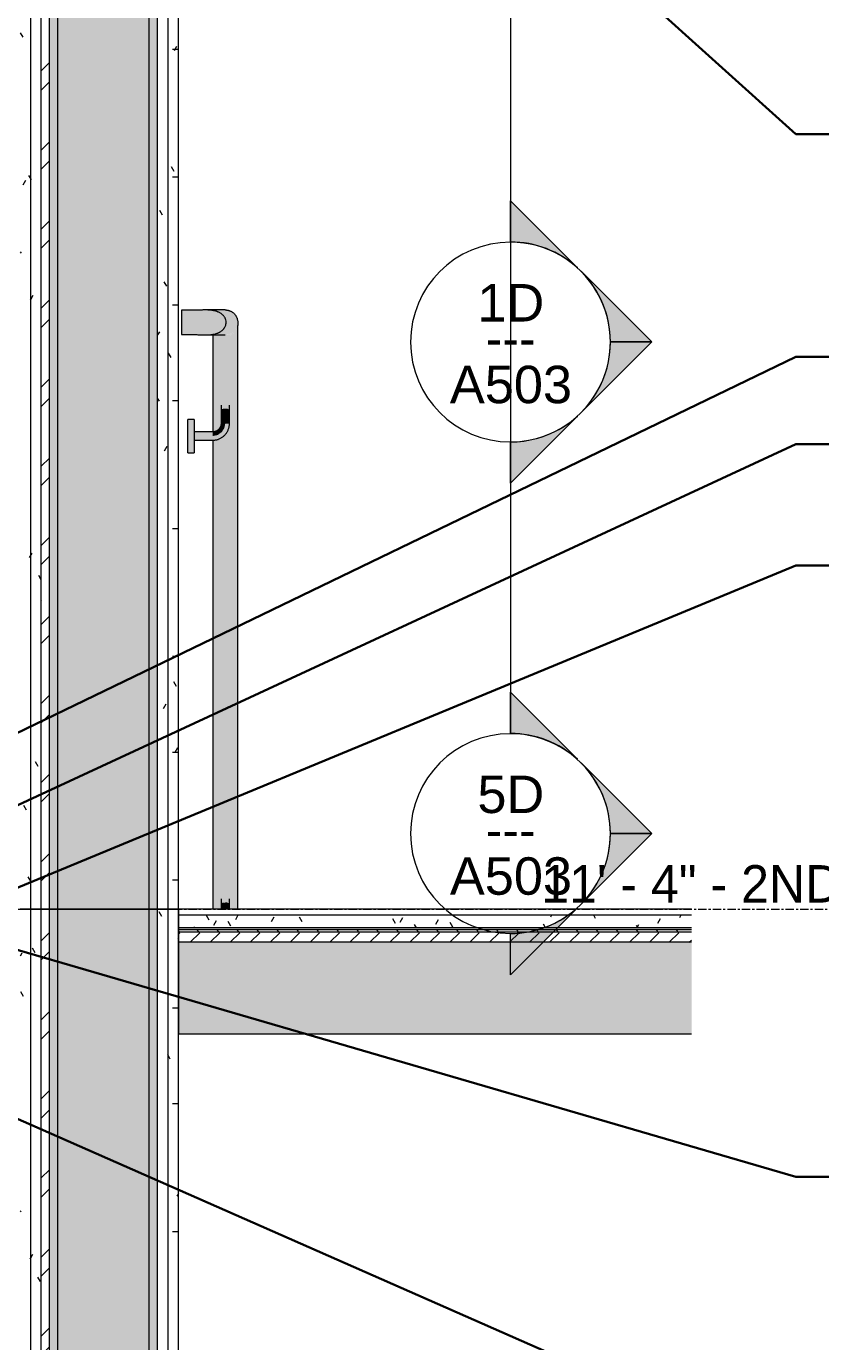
# Model space of a CAD drawing. Header units: inches. Extents: x 2469 to 3241, y -184 to 455.
# Drawn here: x 2518.7 to 2566.5, y 110 to 189 of the extents above; entities that cross this region are included whole.
import ezdxf

# ---------------------------------------------------------------- set-up
doc = ezdxf.new("R2010")
doc.units = ezdxf.units.IN
doc.header["$MEASUREMENT"] = 0
doc.linetypes.add('Grid Line 1_2_', pattern=[0.8749999999999999, 0.4999999999999999, -0.125, 0.125, -0.125])
for name, color, linetype, lineweight in [('0-1', 7, 'Continuous', 5), ('0-3', 55, 'Continuous', 9), ('A-FLOR-1', 31, 'Continuous', 18), ('A-FLOR-2', 8, 'Continuous', 5), ('A-FLOR-3', 7, 'Continuous', 9), ('A-FLOR-HRAL-1', 254, 'Continuous', 9), ('A-FLOR-HRAL-2', 55, 'Continuous', 9), ('A-FLOR-HRAL-3', 41, 'Continuous', 9), ('A-FLOR-HRAL-4', 7, 'Continuous', 9), ('A-FLOR-LEVL', 51, 'Continuous', 9), ('A-FLOR-LEVL-1', 51, 'Grid Line 1_2_', 9), ('A-FLOR-MCUT-1', 7, 'Continuous', 9), ('A-FLOR-PATT-1', 45, 'Continuous', 9), ('A-WALL-1', 7, 'Continuous', 9), ('A-WALL-PATT-2', 45, 'Continuous', 9), ('G-ANNO-SYMB', 111, 'Continuous', 9), ('G-ANNO-TEXT', 231, 'Continuous', 30), ('I-WALL-1', 8, 'Continuous', 5), ('I-WALL-2', 7, 'Continuous', 9)]:
    doc.layers.add(name, color=color, linetype=linetype, lineweight=lineweight)
doc.styles.add('Arial_1', font='arial.ttf', dxfattribs={"height": 2.249999999999999})
doc.styles.add('Century Gothic', font='ufonts.com_century-gothic.ttf', dxfattribs={"height": 2.249999999999999})
pattern_1 = [(0, (3257.106, 59.02399999999999), (7.68, 1.92), [0.317, -5.443, 0.317, -5.443, -30.72]), (0, (3257.106, 59.02399999999999), (7.68, 1.92), [-11.52, 0.317, -11.203, 0.317, -5.443, -13.44]), (0, (3257.106, 59.02399999999999), (7.68, 1.92), [-28.8, 0.317, -3.523, 0.317, -9.283]), (120, (3259.986, 59.98399999999999), (-5.50276877526612, 5.69107510106449), [0.3169999999999999, -5.442999999999999, 0.3169999999999999, -5.442999999999999, -30.72]), (120, (3259.986, 59.98399999999999), (-5.50276877526612, 5.69107510106449), [-11.52, 0.3169999999999999, -11.203, 0.3169999999999999, -5.442999999999999, -13.44]), (120, (3259.986, 59.98399999999999), (-5.50276877526612, 5.69107510106449), [-28.8, 0.3169999999999999, -3.523, 0.3169999999999999, -9.282999999999998]), (240, (3260.946, 63.824), (-2.177231224733876, -7.611075101064488), [0.317, -5.443, 0.317, -5.443, -30.72]), (240, (3260.946, 63.824), (-2.177231224733876, -7.611075101064488), [-11.52, 0.317, -11.203, 0.317, -5.443, -13.44]), (240, (3260.946, 63.824), (-2.177231224733876, -7.611075101064488), [-28.8, 0.317, -3.523, 0.317, -9.283])]
pattern_2 = [(161.57, (3257.226, 59.144), (-0.9603836944971216, -0.0003991792322687315), [0, -6.83, 0.758, 0]), (18.43, (3256.986, 59.144), (-0.9603836944971215, 0.0003991792322688426), [0, -6.83, 0.758, 0]), (108.43, (3257.226, 59.144), (0.4795101815599688, -2.400526397642885), [2.275999999999999, -5.311999999999999]), (71.57, (3256.986, 59.144), (0.4795101815599692, 2.400526397642885), [2.276, -5.312])]
pattern_3 = [(45, (3257.106, 59.02399999999999), (-2.3758787847868, 2.3758787847868), []), (45, (3257.106, 62.624), (-2.3758787847868, 2.3758787847868), [])]

# ---------------------------------------------------------------- blocks, each defined once
blk = doc.blocks.new('Railing - Handrail - Bracket-2694451-WALL SECTION - WEST STAIR - SOUTH WALL')
at = {"layer": 'A-FLOR-HRAL-1'}
for points in [[(2530.574635621727, 135.9999999999635), (2530.686236679787, 135.9999999999635), (2530.686236679787, 136.3910731093912), (2530.56123667979, 136.3897150727395), (2530.469730328844, 136.3547490660395), (2530.444755223218, 136.3296377589724), (2530.43623667979, 136.2937867223362), (2530.444755223218, 135.9999999999635), (2530.56123667979, 135.9999999999635)], [(2530.927718136363, 135.9999999999635), (2530.93623667979, 135.9999999999635), (2530.927718136363, 136.329637758973), (2530.880350963613, 136.3618845398203), (2530.842771275043, 136.3796375442597), (2530.782308246938, 136.3926450100097), (2530.72523394635, 136.3939351907507), (2530.686236679787, 136.3910731093913), (2530.686236679787, 135.9999999999635), (2530.908293054208, 135.9999999999635)]]:
    blk.add_hatch(color=256, dxfattribs=at).paths.add_polyline_path(points, flags=0)
at = {"layer": 'A-FLOR-HRAL-2'}
for p, q in [((2530.43623667979, 136.6028776314268), (2530.43623667979, 135.9999999999634)), ((2530.93623667979, 135.9999999999634), (2530.93623667979, 136.6028776314277))]:
    blk.add_line(p, q, dxfattribs=at)
blk = doc.blocks.new('Railing - Handrail - Bracket-2694488-WALL SECTION - WEST STAIR - SOUTH WALL')
at = {"layer": 'A-FLOR-HRAL-1'}
for points in [[(2530.671104753851, 165.1727272727263), (2530.686236679787, 165.1727272727263), (2530.686236679787, 166.0638003821551), (2530.56123667979, 166.0624423455039), (2530.469730328844, 166.0274763388044), (2530.444755223218, 166.0023650317374), (2530.43623667979, 165.9665139951014), (2530.444755223218, 165.1727272727263), (2530.651970425744, 165.1727272727263)], [(2530.93623667979, 165.1727272727263), (2530.927718136362, 166.002365031736), (2530.880350963613, 166.0346118125829), (2530.828928910559, 166.0567884292873), (2530.787329310388, 166.0648637380827), (2530.725233946347, 166.0666624635143), (2530.686236679787, 166.0567884292873), (2530.686236679787, 165.1727272727263), (2530.927718136362, 165.1727272727263)], [(2528.81123667979, 164.4227272727263), (2528.81123667979, 165.4227272727263), (2528.43623667979, 165.4227272727263), (2528.43623667979, 164.4227272727263)], [(2528.81123667979, 163.4227272727263), (2528.81123667979, 164.4227272727263), (2528.43623667979, 164.4227272727263), (2528.43623667979, 163.4227272727263)], [(2529.002278130463, 164.4227272727262), (2529.936236679792, 164.4227272727262), (2529.936236679792, 164.6727272727261), (2528.81123667979, 164.6642087292985), (2528.81123667979, 164.4227272727264)], [(2529.002278130463, 164.1727272727262), (2529.936236679792, 164.181245816154), (2529.936236679792, 164.4227272727262), (2528.81123667979, 164.4227272727264), (2528.81123667979, 164.1727272727262)], [(2529.936236679792, 164.4227272727262), (2530.223249254064, 164.4798176233427), (2530.478750046129, 164.6606307545644), (2530.630348524269, 164.8917585413319), (2530.686236679787, 165.1727272727263), (2530.43623667979, 165.1727272727263), (2530.428119739984, 165.0717598766732), (2530.388365601216, 164.9273020328651), (2530.311236679788, 164.8239287547442), (2530.105390869305, 164.6892403316016), (2529.936236679792, 164.6642087292985), (2529.936236679792, 164.4569935221901)], [(2529.936236679792, 164.1727272727262), (2530.186266305505, 164.2091118662551), (2530.386074394615, 164.2915556429743), (2530.549794310297, 164.4014350548724), (2530.578536557895, 164.4215294878564), (2530.713265525459, 164.5560119068421), (2530.819621872633, 164.7084529054347), (2530.905209816161, 164.9292542757585), (2530.927718136362, 165.1727272727263), (2530.686236679787, 165.1727272727263), (2530.620219554168, 164.8723548355374), (2530.46656676568, 164.6423971868363), (2530.223249254064, 164.4798176233427), (2529.936236679792, 164.4227272727266), (2529.936236679792, 164.181245816154)]]:
    blk.add_hatch(color=256, dxfattribs=at).paths.add_polyline_path(points, flags=0)
at = {"layer": 'A-FLOR-HRAL-2'}
for p, q in [((2530.43623667979, 166.2756049041923), (2530.43623667979, 165.1727272727263)), ((2530.93623667979, 165.1727272727263), (2530.93623667979, 166.2756049041907)), ((2528.81123667979, 165.4227272727263), (2528.43623667979, 165.4227272727263)), ((2528.43623667979, 164.4227272727261), (2528.43623667979, 165.4227272727261)), ((2528.81123667979, 165.4227272727261), (2528.81123667979, 164.4227272727261)), ((2528.43623667979, 163.4227272727261), (2528.43623667979, 164.4227272727261)), ((2529.93623667979, 164.6727272727261), (2528.81123667979, 164.6727272727261)), ((2528.81123667979, 164.4227272727261), (2528.81123667979, 163.4227272727261)), ((2528.81123667979, 164.1727272727262), (2529.93623667979, 164.1727272727262)), ((2528.43623667979, 163.4227272727262), (2528.81123667979, 163.4227272727262))]:
    blk.add_line(p, q, dxfattribs=at)
at = {"layer": 'A-FLOR-HRAL-2', "flags": 128}
for points in [[(2530.43623667979, 165.1727272727263), (2530.435836733121, 165.152732605633), (2530.434637532941, 165.1327699257417), (2530.432640997717, 165.1128711690819), (2530.429850321478, 165.0930681694192), (2530.426269968711, 165.0733926073288), (2530.421905667216, 165.0538759595128), (2530.416764398945, 165.0345494484443), (2530.410854388831, 165.0154439924182), (2530.404185091629, 164.9965901560888), (2530.396767176791, 164.9780181015719), (2530.3886125114, 164.9597575401933), (2530.37973414118, 164.9418376849555), (2530.370146269629, 164.9242872038044), (2530.359864235297, 164.9071341737658), (2530.348904487244, 164.8904060360287), (2530.337284558732, 164.8741295520451), (2530.325023039165, 164.858330760717), (2530.31213954436, 164.8430349367405), (2530.29865468516, 164.828266550171), (2530.284590034463, 164.8140492272765), (2530.26996809271, 164.8004057127408), (2530.254812251889, 164.7873578332768), (2530.239146758111, 164.7749264627081), (2530.222996672826, 164.7631314885757), (2530.206387832724, 164.7519917803223), (2530.189346808406, 164.7415251591046), (2530.171900861877, 164.7317483692837), (2530.154077902928, 164.7226770516379), (2530.135906444493, 164.7143257183403), (2530.117415557028, 164.7067077297426), (2530.098634822009, 164.6998352730015), (2530.079594284606, 164.6937193425816), (2530.060324405616, 164.6883697226671), (2530.040856012735, 164.6837949715086), (2530.02122025124, 164.6800024077319), (2530.001448534159, 164.6769980986304), (2529.981572492022, 164.6747868504574), (2529.961623922257, 164.6733722007384), (2529.941634738319, 164.6727564126112), (2529.93623667979, 164.6727272727261)], [(2529.93623667979, 164.1727272727262), (2529.976226013976, 164.1735271660652), (2530.016151373759, 164.1759255664236), (2530.055948887079, 164.1799186368724), (2530.095554886404, 164.1854999893506), (2530.134906010585, 164.1926606948849), (2530.173939306217, 164.2013892978742), (2530.212592328354, 164.2116718344154), (2530.250803240406, 164.2234918546438), (2530.288510913065, 164.2368304490483), (2530.325655022099, 164.2516662787233), (2530.362176144856, 164.2679756095062), (2530.398015855331, 164.285732349947), (2530.433116817634, 164.3049080930486), (2530.467422877711, 164.3254721617129), (2530.500879153185, 164.3473916578166), (2530.533432121152, 164.370631514842), (2530.565029703808, 164.3951545539753), (2530.595621351761, 164.4209215435853), (2530.625158124901, 164.4478912619853), (2530.653592770689, 164.4760205633791), (2530.680879799761, 164.505264446885), (2530.706975558689, 164.5355761285277), (2530.731838299826, 164.5669071160828), (2530.755428248091, 164.5992072866538), (2530.777707664598, 164.6324249668581), (2530.798640907033, 164.6665070154936), (2530.818194486675, 164.7013989085525), (2530.836337121966, 164.7370448264495), (2530.853039788562, 164.77338774332), (2530.868275765757, 164.8103695182496), (2530.882020679239, 164.8479309882875), (2530.894252540079, 164.8860120630944), (2530.904951779908, 164.924551821074), (2530.914101282225, 164.9634886068349), (2530.921686409778, 165.0027601298261), (2530.927695027981, 165.0423035639881), (2530.932117524328, 165.082055648262), (2530.934946823766, 165.1219527877927), (2530.93617840002, 165.1619311556681), (2530.93623667979, 165.1727272727263)]]:
    blk.add_lwpolyline(points, dxfattribs=at)
blk = doc.blocks.new('Railing - Railing-2663441-WALL SECTION - WEST STAIR - SOUTH WALL')
at = {"layer": 'A-FLOR-HRAL-3'}
for points in [[(2529.491224786722, 170.500019077572), (2529.936436101046, 170.5359858676698), (2530.287105472809, 170.6338593269367), (2530.607899353038, 170.8761334805799), (2530.743388837482, 171.2499999996483), (2530.66435096427, 171.5406626068763), (2530.461474638219, 171.7641872655813), (2530.192561485655, 171.9044337107261), (2529.847740508972, 171.9792976069562), (2529.491224786722, 171.9980146636223), (2528.061236679842, 171.9792976069562), (2528.061236679842, 170.5207023923438), (2529.082945808761, 170.5117754801147)], [(2531.327363932457, 171.2499999996483), (2531.436236679792, 171.2499999996483), (2531.402015726971, 171.465034222739), (2531.327363932457, 171.6359364065965), (2531.189912628212, 171.8007825245836), (2531.038902351926, 171.9087702340085), (2530.842736877403, 171.9789563980374), (2530.614460607372, 171.9984361803696), (2530.219386395996, 171.9982925344391), (2529.593375084905, 171.9990357048736), (2529.961792310076, 171.9599598413407), (2530.192561485655, 171.9044337107261), (2530.461474638219, 171.7641872655813), (2530.66435096427, 171.5406626068763), (2530.743388837482, 171.2499999996483), (2531.25719646496, 171.2499999996483)], [(2530.686236679787, 170.4999999996579), (2530.929862429196, 170.5460639504565), (2531.076440593964, 170.6121473204571), (2531.238599581973, 170.7483836389483), (2531.345336764179, 170.8981306558869), (2531.41164968223, 171.0632432115822), (2531.426976531262, 171.2499999996483), (2530.743388837482, 171.2499999996483), (2530.607899353038, 170.8761334805799), (2530.287105472809, 170.6338593269367), (2529.89341209338, 170.5239776662105), (2529.593375084905, 170.5000844346108), (2530.680426495842, 170.5000753261589)], [(2529.936236679792, 135.9999999999634), (2530.43623667979, 135.9999999999634), (2530.444755223218, 136.3296377589723), (2530.49212239596, 136.361884539816), (2530.509459984494, 136.3731687648754), (2530.588192751708, 136.3924452448223), (2530.621531918514, 136.3958219112283), (2530.863013375087, 136.373168764875), (2530.927718136362, 136.3296377589731), (2530.93623667979, 136.2937867223368), (2530.93623667979, 135.9999999999634), (2531.436236679792, 135.9999999999634), (2531.426976531262, 171.0034142512755), (2531.39941712676, 170.8749999996485), (2531.313563608373, 170.7196699137588), (2531.198692310926, 170.6004809468108), (2531.050340630464, 170.5069268512611), (2530.880350963613, 170.4470347647651), (2530.686236679787, 170.4252972844263), (2530.49212239596, 170.4470347647651), (2530.311212080353, 170.5001074562453), (2529.936236679792, 170.5000190775719), (2529.938653651253, 164.6729215771412), (2530.133697926522, 164.6927258955377), (2530.352269440954, 164.8723548355374), (2530.388365601215, 164.9273020328651), (2530.428119739984, 165.0717598766731), (2530.43623667979, 165.1727272727263), (2530.444755223218, 166.0023650317373), (2530.49212239596, 166.0346118125807), (2530.543544449017, 166.0567884292873), (2530.56123667979, 166.0624423455039), (2530.673674467982, 166.0647223460621), (2530.867671340465, 166.0428643859439), (2530.927718136362, 166.0023650317359), (2530.93623667979, 165.9665139950999), (2530.927718136362, 165.1058808352997), (2530.890675563968, 164.8917585413319), (2530.81768504668, 164.7056768446695), (2530.669201371973, 164.5120283889805), (2530.528582872199, 164.386605601473), (2530.365424315878, 164.2792313740531), (2530.144541057648, 164.197438429408), (2529.936236679792, 164.1727272727261), (2529.936236679792, 136.4459485855373)]]:
    blk.add_hatch(color=256, dxfattribs=at).paths.add_polyline_path(points, flags=0)
h = blk.add_hatch(color=256, dxfattribs=at)
h.paths.add_polyline_path([(2530.686236679787, 170.4252972844263), (2530.880350963613, 170.4470347647651), (2531.099712563104, 170.5358784323525), (2531.238599581973, 170.6365710592094), (2531.34940845536, 170.7723063454893), (2531.415044179364, 170.9263204329871), (2531.436236679792, 171.0632432115821), (2531.426976531262, 171.0951490819562), (2531.413415895544, 171.0632432115821), (2531.391106307839, 171.0086281089349), (2531.327364348148, 170.8640641344411), (2531.192513356342, 170.7012130835984), (2531.050340630464, 170.5959676553913), (2530.880350963561, 170.5255556299326), (2530.621236843138, 170.5008426942703), (2530.35184818438, 170.4964572700817), (2530.49212239596, 170.4470347647651), (2530.588342033524, 170.4362598107559)], flags=0)
h.paths.add_polyline_path([(2531.410681049508, 171.0558857158213), (2531.426976531262, 171.1174242022647), (2531.418782744975, 171.1174242022647), (2531.41164968223, 171.0632432115821)], flags=0)
at = {"layer": 'A-FLOR-HRAL-2'}
for p, q in [((2531.43623667979, 135.9999999999634), (2531.436236679792, 171.0632432115859)), ((2529.936236679792, 170.5003038017485), (2529.936236679792, 164.6727272727261)), ((2529.936236679792, 164.1727272727261), (2529.93623667979, 135.9999999999634))]:
    blk.add_line(p, q, dxfattribs=at)
at = {"layer": 'A-FLOR-HRAL-2', "flags": 128}
for points in [[(2530.68623667982, 171.9999999996499), (2530.684636893143, 171.9999999996499), (2530.679840092427, 171.9999999996499), (2530.67185395153, 171.9999999996499), (2530.660691246574, 171.9999999996499), (2530.646369835506, 171.9999999996499), (2530.628912629529, 171.9999999996499), (2530.608347556446, 171.9999999996499), (2530.58470751599, 171.9999999996499), (2530.558030327182, 171.9999999996499), (2530.528358667832, 171.9999999996499), (2530.495740006267, 171.9999999996499), (2530.460226525387, 171.9999999996499), (2530.421875039183, 171.9999999996499), (2530.380746901856, 171.9999999996499), (2530.336907909649, 171.9999999996499), (2530.290428195598, 171.9999999996499), (2530.241382117332, 171.9999999996499), (2530.189848138113, 171.9999999996499), (2530.135908701313, 171.9999999996499), (2530.079650098526, 171.9999999996499), (2530.021162331515, 171.9999999996499), (2529.96053896823, 171.9999999996499), (2529.89787699312, 171.9999999996499), (2529.833276651978, 171.9999999996499), (2529.76684129157, 171.9999999996499), (2529.6986771943, 171.9999999996499), (2529.628893408182, 171.9999999996499), (2529.557601572389, 171.9999999996499), (2529.504561059573, 171.9999999996499)], [(2530.678139591998, 171.9999562898227), (2530.708136321517, 171.9996802019314), (2530.738098016282, 171.9982047856395), (2530.767976743971, 171.9955324012986), (2530.797724704995, 171.9916673241535), (2530.827294308961, 171.9866157375032), (2530.856638250812, 171.9803857228086), (2530.885709586498, 171.9729872467641), (2530.914461808086, 171.9644321453534), (2530.942848918155, 171.9547341049136), (2530.970825503382, 171.9439086402408), (2530.998346807202, 171.9319730697688), (2531.025368801397, 171.9189464878645), (2531.051848256542, 171.9048497342801), (2531.077742811157, 171.889705360814), (2531.103011039479, 171.8735375952333), (2531.127612517732, 171.856372302514), (2531.151507888801, 171.8382369434625), (2531.174658925187, 171.8191605307849), (2531.197028590172, 171.7991735826718), (2531.218581097063, 171.7783080739768), (2531.239281966447, 171.7565973850624), (2531.259098081349, 171.7340762483997), (2531.277997740213, 171.7107806930032), (2531.295950707616, 171.6867479867919), (2531.312928262639, 171.6620165769692), (2531.328903244817, 171.636626028515), (2531.343850097586, 171.6106169608904), (2531.35774490917, 171.5840309830552), (2531.370565450834, 171.5569106269028), (2531.382291212447, 171.5292992792175), (2531.392903435292, 171.5012411122656), (2531.402385142075, 171.4727810131288), (2531.410721164088, 171.4439645118945), (2531.417898165476, 171.4148377088175), (2531.423904664566, 171.3854472005693), (2531.42873105224, 171.3558400056935), (2531.43236960731, 171.3260634893861), (2531.434814508861, 171.2961652877211), (2531.436061845574, 171.2661932314432), (2531.43623667979, 171.2499999996487)], [(2531.436236679789, 171.2460021325377), (2531.436236679789, 171.2410107944768), (2531.436236679789, 171.234034103879), (2531.436236679788, 171.225083221961), (2531.436236679788, 171.2141724682245), (2531.436236679788, 171.2013192975479), (2531.436236679788, 171.1865442722624), (2531.436236679788, 171.1698710292568), (2531.436236679787, 171.151326242163), (2531.436236679787, 171.1309395786843), (2531.436236679787, 171.1087436531334), (2531.436236679787, 171.0847739742563), (2531.436236679787, 171.0632432115917)], [(2529.504478305753, 170.4999999996499), (2529.576802753012, 170.4999999996499), (2529.647702484531, 170.4999999996499), (2529.717064075865, 170.4999999996499), (2529.784776563262, 170.4999999996499), (2529.850731621189, 170.4999999996499), (2529.914823735623, 170.4999999996499), (2529.976950372851, 170.4999999996499), (2530.037012143508, 170.4999999996499), (2530.094912961574, 170.4999999996499), (2530.15056019809, 170.4999999996499), (2530.203864829349, 170.4999999996499), (2530.254741579312, 170.4999999996499), (2530.303109056033, 170.4999999996499), (2530.348889881867, 170.4999999996499), (2530.392010817257, 170.4999999996499), (2530.432402877906, 170.4999999996499), (2530.470001445135, 170.4999999996499), (2530.504746369255, 170.4999999996499), (2530.5365820658, 170.4999999996499), (2530.565457604446, 170.4999999996499), (2530.591326790493, 170.4999999996499), (2530.61414823876, 170.4999999996499), (2530.633885439798, 170.4999999996499), (2530.650506818297, 170.4999999996499), (2530.663985783596, 170.4999999996499), (2530.674300772226, 170.4999999996499), (2530.681435282407, 170.4999999996499), (2530.685377900442, 170.4999999996499), (2530.68623667982, 170.4999999996499)]]:
    blk.add_lwpolyline(points, dxfattribs=at)
at = {"layer": 'A-FLOR-HRAL-4'}
for p, q in [((2528.68623667983, 171.9792976069557), (2528.061236679843, 171.979297606956)), ((2528.061236679843, 171.979297606956), (2528.061236679843, 170.5207023923436)), ((2528.061236679843, 170.5207023923436), (2528.686236679839, 170.5207023923438))]:
    blk.add_line(p, q, dxfattribs=at)
for points, knots in [([(2530.743388837483, 171.2499999996481), (2530.740535729684, 171.3040385965631), (2530.728504948268, 171.3809035081744), (2530.700963463292, 171.4632250421922), (2530.681299438144, 171.5081835479906), (2530.659264818346, 171.5516847701245), (2530.625383908251, 171.6038584320683), (2530.575745439218, 171.6626136841198), (2530.529552883296, 171.7076377053578), (2530.490873915728, 171.7409348314248), (2530.451929192184, 171.7722783197257), (2530.400387265016, 171.8076299490613), (2530.333233874207, 171.8446354038869), (2530.275014884872, 171.8715107825151), (2530.227863655988, 171.8909307130673), (2530.19260033248, 171.90462409962), (2530.157103928036, 171.9171751528081), (2530.10884884705, 171.9320832023159), (2530.047401748011, 171.9478482161438), (2529.972499227704, 171.9630411471292), (2529.909976309144, 171.9737189714645), (2529.859914459051, 171.9810167788043), (2529.809411101098, 171.9868984852554), (2529.745857844245, 171.9922683605134), (2529.669362119204, 171.9962858854943), (2529.593262990063, 171.9993015411465), (2529.517836429979, 172.0007221791606), (2529.442591540833, 171.9998836713263), (2529.367363782964, 171.9979731171213), (2529.291898166102, 171.9960807653584), (2529.215975143947, 171.993833039822), (2529.114412725118, 171.9894371239163), (2528.936918274717, 171.9823248995572), (2528.786351747299, 171.9801755484597), (2528.686236679834, 171.9792976069559)], [0, 0, 0, 0, 0.0625, 0.09375, 0.109375, 0.125, 0.15625, 0.1875, 0.21875, 0.234375, 0.25, 0.28125, 0.3125, 0.34375, 0.359375, 0.375, 0.390625, 0.40625, 0.4375, 0.46875, 0.5, 0.515625, 0.53125, 0.5625, 0.59375, 0.625, 0.65625, 0.6875, 0.71875, 0.75, 0.78125, 0.8125, 0.875, 1, 1, 1, 1]), ([(2528.686236679833, 170.5207023923437), (2528.751390713902, 170.5194503644983), (2528.84983039336, 170.5174270624042), (2528.98258747927, 170.5142493087148), (2529.082733537179, 170.5120049784903), (2529.184153224585, 170.5083836580104), (2529.286722495211, 170.5036499369317), (2529.372298969517, 170.5006651599018), (2529.44045393943, 170.499612576998), (2529.491260448503, 170.4999413896872), (2529.541852986899, 170.5007363296841), (2529.60926788958, 170.5016457583539), (2529.693309215958, 170.5037619125733), (2529.776954662355, 170.5090484686099), (2529.843635573132, 170.5162888228034), (2529.893353437562, 170.5237490152006), (2529.943423236904, 170.5325811136557), (2530.011025473483, 170.5452786856017), (2530.095773296772, 170.5641412562988), (2530.178383997447, 170.5886664143046), (2530.241774996472, 170.6127709307761), (2530.279720484896, 170.6299894344196), (2530.309464546326, 170.6450428126991), (2530.339465335977, 170.66074761179), (2530.39185444103, 170.6900672352854), (2530.464995550368, 170.7371217435595), (2530.531359689663, 170.7910542845948), (2530.577869489499, 170.8383061537843), (2530.608528258224, 170.8757918385826), (2530.635413595837, 170.9153273753642), (2530.667706927874, 170.970785125326), (2530.700729838771, 171.045246886569), (2530.728821167625, 171.1428258472617), (2530.739819063603, 171.2133614411664), (2530.743388837484, 171.2499999996481)], [0, 0, 0, 0, 0.08333333333333333, 0.125, 0.1666666666666667, 0.2083333333333333, 0.25, 0.2916666666666666, 0.3125, 0.3333333333333333, 0.3541666666666666, 0.375, 0.4166666666666666, 0.4583333333333333, 0.4791666666666666, 0.5, 0.5208333333333333, 0.5416666666666666, 0.5833333333333333, 0.625, 0.6458333333333333, 0.6666666666666666, 0.6770833333333333, 0.6875, 0.7083333333333333, 0.75, 0.7916666666666667, 0.8125, 0.8333333333333334, 0.8541666666666667, 0.875, 0.9166666666666667, 0.9583333333333334, 1, 1, 1, 1])]:
    blk.add_open_spline(points, degree=3, knots=knots, dxfattribs=at)
for name in ['Railing - Handrail - Bracket-2694488-WALL SECTION - WEST STAIR - SOUTH WALL', 'Railing - Handrail - Bracket-2694451-WALL SECTION - WEST STAIR - SOUTH WALL']:
    blk.add_blockref(name, (0, 0))
blk = doc.blocks.new('CTR - 1st Phase -Stairs _ Elevators_rvt-1-WALL SECTION - WEST STAIR - SOUTH WALL')
at = {"layer": 'A-FLOR-1'}
blk.add_hatch(color=256, dxfattribs=at).paths.add_polyline_path([(2558.699184380464, 128.4999999999634), (2558.699184380464, 133.9999999999634), (2527.873736679837, 133.9999999999634), (2527.873736679834, 128.4999999999634), (2540.862082343735, 128.4999999999634)], flags=0)
at = {"layer": 'A-FLOR-2'}
blk.add_hatch(color=256, dxfattribs=at).paths.add_polyline_path([(2546.970697565746, 134.7499999999634), (2558.699184380464, 134.7499999999634), (2558.699184380464, 134.8749999999634), (2527.873736679834, 134.8749999999634), (2527.873736679834, 134.7499999999634), (2542.314684380463, 134.7499999999634)], flags=0)
at = {"layer": 'A-FLOR-PATT-1'}
h = blk.add_hatch(dxfattribs=at)
h.set_pattern_fill('FP_3', color=256, style=0, pattern_type=2)
h.set_pattern_definition([(0, (3257.106, 59.02399999999999), (3.84, 0.96), [0.317, -2.563, 0.317, -2.563, -15.36]), (0, (3257.106, 59.02399999999999), (3.84, 0.96), [-5.76, 0.317, -5.443, 0.317, -2.563, -6.72]), (0, (3257.106, 59.02399999999999), (3.84, 0.96), [-14.4, 0.317, -1.603, 0.317, -4.483000000000001]), (120, (3258.546, 59.504), (-2.75138438763306, 2.845537550532245), [0.3169999999999999, -2.563, 0.3169999999999999, -2.563, -15.36]), (120, (3258.546, 59.504), (-2.75138438763306, 2.845537550532245), [-5.759999999999999, 0.3169999999999999, -5.442999999999999, 0.3169999999999999, -2.563, -6.719999999999999]), (120, (3258.546, 59.504), (-2.75138438763306, 2.845537550532245), [-14.4, 0.3169999999999999, -1.603, 0.3169999999999999, -4.483]), (240, (3259.026, 61.424), (-1.088615612366938, -3.805537550532244), [0.317, -2.563, 0.317, -2.563, -15.36]), (240, (3259.026, 61.424), (-1.088615612366938, -3.805537550532244), [-5.76, 0.317, -5.443, 0.317, -2.563, -6.72]), (240, (3259.026, 61.424), (-1.088615612366938, -3.805537550532244), [-14.4, 0.317, -1.603, 0.317, -4.483000000000001])])
h.paths.add_polyline_path([(2527.873736679834, 134.8749999999634), (2558.699184380464, 134.8749999999634), (2558.699184380464, 135.6249999999634), (2527.873736679834, 135.6249999999634)], flags=0)
h = blk.add_hatch(dxfattribs=at)
h.set_pattern_fill('FP_4', color=256, style=0, pattern_type=2)
h.set_pattern_definition([(0, (3257.106, 59.02399999999999), (0, 1.2), []), (315, (3257.106, 59.02399999999999), (1.199253100892385, 0), [1.696, -1.696]), (45, (3257.106, 59.02399999999999), (1.199253100892385, 0), [1.696, -1.696])])
h.paths.add_polyline_path([(2546.237663739104, 133.9999999999634), (2558.699184380464, 133.9999999999634), (2558.699184380464, 134.7499999999634), (2527.873736679834, 134.7499999999634), (2527.873736679837, 133.9999999999634), (2542.314684380463, 133.9999999999634)], flags=0)
at = {"layer": 'A-WALL-PATT-2'}
h = blk.add_hatch(dxfattribs=at)
h.set_pattern_fill('FP_5', color=256, style=0, pattern_type=2)
h.set_pattern_definition(pattern_1)
h.paths.add_polyline_path([(2518.998736679835, 136.0000000003312), (2518.99873667984, 267.9999999999642), (2518.37373667984, 267.9999999999642), (2518.373736679835, 136.0000000003312)], flags=0)
h = blk.add_hatch(dxfattribs=at)
h.set_pattern_fill('FP_5', color=256, style=0, pattern_type=2)
h.set_pattern_definition(pattern_1)
h.paths.add_polyline_path([(2519.623736679834, 136.0000000003312), (2519.62373667984, 267.9999999999642), (2518.99873667984, 267.9999999999642), (2518.998736679835, 136.0000000003312)], flags=0)
h = blk.add_hatch(dxfattribs=at)
h.set_pattern_fill('FP_9', color=256, style=0, pattern_type=2)
h.set_pattern_definition(pattern_3)
h.paths.add_polyline_path([(2520.123736679834, 136.0000000003312), (2520.12373667984, 267.9999999999642), (2519.62373667984, 267.9999999999642), (2519.623736679834, 136.0000000003312)], flags=0)
h = blk.add_hatch(dxfattribs=at)
h.set_pattern_fill('FP_1', color=256, style=0, pattern_type=2)
h.set_pattern_definition(pattern_2)
h.paths.add_polyline_path([(2520.623736679835, 136.0000000003312), (2526.123736679834, 136.0000000003312), (2526.12373667984, 268.0000000003312), (2520.62373667984, 267.9999999999642), (2520.623736679836, 141.1836829605373)], flags=0)
h = blk.add_hatch(dxfattribs=at)
h.set_pattern_fill('FP_5', color=256, style=0, pattern_type=2)
h.set_pattern_definition(pattern_1)
h.paths.add_polyline_path([(2527.248736679835, 136.0000000003312), (2527.24873667984, 268.0000000003313), (2526.62373667984, 268.0000000003313), (2526.623736679834, 136.0000000003312)], flags=0)
h = blk.add_hatch(dxfattribs=at)
h.set_pattern_fill('FP_5', color=256, style=0, pattern_type=2)
h.set_pattern_definition(pattern_1)
h.paths.add_polyline_path([(2527.873736679834, 136.0000000003312), (2527.873736679839, 268.0000000003313), (2527.24873667984, 268.0000000003313), (2527.248736679835, 136.0000000003312)], flags=0)
h = blk.add_hatch(dxfattribs=at)
h.set_pattern_fill('FP_5', color=256, style=0, pattern_type=2)
h.set_pattern_definition(pattern_1)
h.paths.add_polyline_path([(2518.373736679835, 0.3749999999637844), (2518.998736679835, 0.3749999999637844), (2518.998736679835, 135.999999999964), (2518.373736679835, 135.999999999964), (2518.373736679835, 6.801408503664184)], flags=0)
h = blk.add_hatch(dxfattribs=at)
h.set_pattern_fill('FP_5', color=256, style=0, pattern_type=2)
h.set_pattern_definition(pattern_1)
h.paths.add_polyline_path([(2519.623736679834, 0.3749999999637844), (2519.623736679834, 135.999999999964), (2518.998736679835, 135.999999999964), (2518.998736679835, 0.3749999999637844)], flags=0)
h = blk.add_hatch(dxfattribs=at)
h.set_pattern_fill('FP_9', color=256, style=0, pattern_type=2)
h.set_pattern_definition(pattern_3)
h.paths.add_polyline_path([(2519.623736679834, 0.3749999999637844), (2520.123736679834, 0.3749999999637844), (2520.123736679834, 135.999999999964), (2519.623736679834, 135.999999999964), (2519.623736679834, 1.394594315010686)], flags=0)
h = blk.add_hatch(dxfattribs=at)
h.set_pattern_fill('FP_1', color=256, style=0, pattern_type=2)
h.set_pattern_definition(pattern_2)
h.paths.add_polyline_path([(2520.623736679845, -3.000000000036045), (2526.123736679834, -3.000000000035618), (2526.123736679834, 135.9999999999658), (2520.623736679835, 135.999999999964), (2520.623736679845, -2.892516912902557)], flags=0)
h = blk.add_hatch(dxfattribs=at)
h.set_pattern_fill('FP_5', color=256, style=0, pattern_type=2)
h.set_pattern_definition(pattern_1)
h.paths.add_polyline_path([(2526.623736679834, -3.613034989808203e-11), (2527.248736679835, -3.613034989808203e-11), (2527.248736679835, 135.9999999999658), (2526.623736679834, 135.9999999999658), (2526.623736679834, 7.796010834098205)], flags=0)
h = blk.add_hatch(dxfattribs=at)
h.set_pattern_fill('FP_5', color=256, style=0, pattern_type=2)
h.set_pattern_definition(pattern_1)
h.paths.add_polyline_path([(2527.873736679834, -3.613034989808203e-11), (2527.873736679834, 135.9999999999658), (2527.248736679835, 135.9999999999658), (2527.248736679835, -3.613034989808203e-11)], flags=0)
at = {"layer": 'I-WALL-1'}
for points in [[(2520.623736679835, 136.0000000003312), (2520.62373667984, 267.9999999999642), (2520.12373667984, 267.9999999999642), (2520.123736679834, 136.0000000003312)], [(2526.623736679834, 136.0000000003312), (2526.62373667984, 268.0000000003313), (2526.12373667984, 268.0000000003313), (2526.123736679834, 136.0000000003312)], [(2520.623736679845, 0.3749999999637844), (2520.623736679835, 135.999999999964), (2520.123736679834, 135.999999999964), (2520.123736679834, 0.3749999999637844)], [(2526.623736679834, -3.613034989808203e-11), (2526.623736679834, 135.9999999999658), (2526.123736679834, 135.9999999999658), (2526.123736679834, -3.613034989808203e-11)]]:
    blk.add_hatch(color=256, dxfattribs=at).paths.add_polyline_path(points, flags=0)
at = {"layer": 'A-FLOR-3'}
for p, q in [((2558.699184380464, 135.9999999999633), (2527.873736679837, 135.9999999999633)), ((2527.873736679837, 135.9999999999633), (2527.873736679837, 128.4999999999633)), ((2527.873736679837, 128.4999999999633), (2558.699184380464, 128.4999999999633))]:
    blk.add_line(p, q, dxfattribs=at)
at = {"layer": 'A-FLOR-MCUT-1'}
for p, q in [((2558.699184380464, 135.6249999999633), (2527.873736679837, 135.6249999999633)), ((2558.699184380464, 134.8749999999633), (2527.873736679837, 134.8749999999633)), ((2558.699184380464, 134.7499999999633), (2527.873736679837, 134.7499999999633)), ((2558.699184380464, 133.9999999999633), (2527.873736679837, 133.9999999999633))]:
    blk.add_line(p, q, dxfattribs=at)
at = {"layer": 'A-WALL-1'}
for p, q in [((2518.998736679837, 136.0000000003311), (2518.998736679837, 268.000000000331)), ((2519.623736679837, 136.0000000003311), (2519.623736679837, 268.000000000331)), ((2520.123736679837, 136.0000000003311), (2520.123736679837, 268.000000000331)), ((2520.623736679837, 136.0000000003311), (2520.623736679837, 268.000000000331)), ((2526.123736679837, 136.0000000003311), (2526.123736679837, 268.000000000331)), ((2526.623736679836, 136.0000000003311), (2526.623736679836, 268.000000000331)), ((2527.248736679837, 136.0000000003311), (2527.248736679837, 268.000000000331)), ((2518.998736679835, -3.000000000034787), (2518.998736679835, 135.9999999999657)), ((2519.623736679835, -3.000000000034787), (2519.623736679835, 135.9999999999657)), ((2520.123736679835, -3.000000000034787), (2520.123736679835, 135.9999999999657)), ((2520.623736679835, -3.000000000034787), (2520.623736679835, 135.9999999999657)), ((2526.123736679835, -3.000000000034787), (2526.123736679835, 135.9999999999657)), ((2526.623736679835, -3.000000000034787), (2526.623736679835, 135.9999999999657)), ((2527.248736679835, -3.000000000034787), (2527.248736679835, 135.9999999999657))]:
    blk.add_line(p, q, dxfattribs=at)
at = {"layer": 'I-WALL-2'}
for p, q in [((2527.873736679837, 136.0000000003311), (2527.873736679837, 268.000000000331)), ((2527.873736679835, 135.9999999999657), (2518.373736679835, 135.9999999999657)), ((2518.373736679837, 136.0000000003311), (2527.873736679837, 136.0000000003311)), ((2527.873736679835, -3.000000000034787), (2527.873736679835, 135.9999999999657))]:
    blk.add_line(p, q, dxfattribs=at)
at = {"layer": '0-3'}
blk.add_blockref('Railing - Railing-2663441-WALL SECTION - WEST STAIR - SOUTH WALL', (0, 0), dxfattribs=at)
blk = doc.blocks.new('Section - Section Head - Filled-22785-WALL SECTION - WEST STAIR - SOUTH WALL')
at = {"layer": 'G-ANNO-SYMB'}
h = blk.add_hatch(color=256, dxfattribs=at)
edge = h.paths.add_edge_path(flags=0)
edge.add_line((2551.847311964966, 144.9994962065595), (2547.821198125806, 149.0256100457188))
edge.add_line((2547.821198125806, 149.0256100457188), (2547.821198125806, 146.5481375692212))
edge.add_arc((2547.821198125806, 140.5403286714802), 6.007808897740973, 47.92160497537691, 90.0000000000004, ccw=False)
h = blk.add_hatch(color=256, dxfattribs=at)
edge = h.paths.add_edge_path(flags=0)
edge.add_arc((2547.821198125806, 140.5403286714802), 5.999999999999958, -3.979039320256561e-13, 45.00000000000131, ccw=False)
edge.add_line((2553.821198125806, 140.5403286714802), (2556.306479500045, 140.5403286714801))
edge.add_line((2556.306479500045, 140.5403286714801), (2552.063838812925, 144.7829693585994))
h = blk.add_hatch(color=256, dxfattribs=at)
edge = h.paths.add_edge_path(flags=0)
edge.add_line((2552.063838812925, 136.2976879843609), (2556.306479500045, 140.5403286714801))
edge.add_line((2556.306479500045, 140.5403286714801), (2553.821198125806, 140.5403286714802))
edge.add_arc((2547.821198125806, 140.5403286714803), 5.999999999999727, 314.99999999999943, 359.9999999999989, ccw=False)
h = blk.add_hatch(color=256, dxfattribs=at)
edge = h.paths.add_edge_path(flags=0)
edge.add_arc((2547.821198125806, 140.5403286714802), 6.007808897740675, 269.99999999999943, 312.0783950246243, ccw=False)
edge.add_line((2547.821198125806, 134.5325197737393), (2547.821198125806, 132.0550472972416))
edge.add_line((2547.821198125806, 132.0550472972416), (2551.847311964966, 136.0811611364008))
for p, q in [((2547.821198125806, 146.5481375692212), (2547.821198125806, 149.0256100457188)), ((2547.821198125806, 149.0256100457188), (2551.847311964966, 144.9994962065595)), ((2552.063838812925, 144.7829693585994), (2556.306479500045, 140.5403286714801)), ((2556.306479500045, 140.5403286714801), (2552.063838812925, 136.2976879843609)), ((2553.821198125806, 140.5403286714802), (2556.306479500045, 140.5403286714801)), ((2556.306479500045, 140.5403286714801), (2553.821198125806, 140.5403286714802)), ((2551.847311964966, 136.0811611364008), (2547.821198125806, 132.0550472972416)), ((2547.821198125806, 132.0550472972416), (2547.821198125806, 134.5325197737393))]:
    blk.add_line(p, q, dxfattribs=at)
for centre, radius, start, end in [((2547.821198125806, 140.5325197737393), 5.999999999999986, 89.99999999999987, 269.9999999999995), ((2547.821198125806, 140.5403286714802), 6.007808897740973, 47.92160497537648, 90), ((2547.821198125806, 140.5325197737393), 5.999999999999954, 269.9999999999994, 89.99999999999972), ((2547.821198125806, 140.5403286714802), 5.999999999999958, 359.9999999999992, 45.00000000000096), ((2547.821198125806, 140.5403286714803), 5.999999999999727, 314.9999999999991, 359.9999999999986), ((2547.821198125806, 140.5403286714802), 6.007808897740675, 269.9999999999991, 312.0783950246239)]:
    blk.add_arc(centre, radius, start, end, dxfattribs=at)

msp = doc.modelspace()

# ---------------------------------------------------------------- linework, layer by layer
at = {"layer": 'A-FLOR-LEVL-1'}
msp.add_line((2468.975053733103, 135.9999999998832), (2582.881325868115, 135.9999999998832), dxfattribs=at)
at = {"layer": 'G-ANNO-SYMB'}
for p, q in [((2547.821198125808, 298.1096281945262), (2547.821198125808, 146.5403286714802)), ((2547.821198125808, 211.2935050516543), (2547.821198125808, 176.0779558801943))]:
    msp.add_line(p, q, dxfattribs=at)
at = {"layer": 'G-ANNO-TEXT'}
for p, q in [((2499.469603954583, 241.6426150177075), (2564.961237412632, 182.5695376274764)), ((2564.961237412632, 182.5695376274764), (2570.076246323323, 182.5695376274765)), ((2496.150303085692, 135.9213017309081), (2564.961237412632, 169.1867590455412)), ((2564.961237412632, 169.1867590455412), (2570.076246323323, 169.1867590455412)), ((2503.014838053875, 135.1935572904732), (2564.961237412632, 163.9431856064622)), ((2564.961237412632, 163.9431856064622), (2570.076246323323, 163.9431856064622)), ((2512.163982446173, 134.7886154448046), (2564.961237412632, 156.652717685352)), ((2564.961237412632, 156.652717685352), (2570.076246323323, 156.652717685352)), ((2515.366185539436, 134.357606087457), (2564.961237412632, 119.914245234099)), ((2514.299787249831, 125.0996079032198), (2564.961237412632, 102.8111718434999)), ((2564.961237412632, 119.914245234099), (2570.076246323323, 119.914245234099))]:
    msp.add_line(p, q, dxfattribs=at)

# ---------------------------------------------------------------- block references
at = {"layer": '0-1'}
msp.add_blockref('CTR - 1st Phase -Stairs _ Elevators_rvt-1-WALL SECTION - WEST STAIR - SOUTH WALL', (0, 0), dxfattribs=at)
at = {"layer": 'G-ANNO-SYMB'}
for p in [(0, 29.537627208714), (0, 0)]:
    msp.add_blockref('Section - Section Head - Filled-22785-WALL SECTION - WEST STAIR - SOUTH WALL', p, dxfattribs=at)

# ---------------------------------------------------------------- texts
at = {"layer": 'A-FLOR-LEVL', "insert": (2549.665824176236, 138.6376958794283), "char_height": 2.249999999999999, "width": 36.81449999999997, "attachment_point": 1, "style": 'Century Gothic'}
msp.add_mtext('11\' - 4" - 2ND FLOOR', dxfattribs=at)
at = {"layer": 'G-ANNO-SYMB', "char_height": 2.249999999999999, "attachment_point": 1}
for s, insert, width, style in [('1D', (2545.833473691906, 173.5551149952362), 4.923749999999997, 'Arial_1'), ('---', (2546.328126235188, 171.4284417668897), 3.863249999999998, 'Century Gothic'), ('A503', (2544.17993038482, 168.646053947903), 8.938499999999994, 'Arial_1'), ('5D', (2545.833473691906, 144.0174877865222), 4.923749999999997, 'Arial_1'), ('---', (2546.328126235188, 141.8908145581757), 3.863249999999998, 'Century Gothic'), ('A503', (2544.17993038482, 139.108426739189), 8.938499999999994, 'Arial_1')]:
    msp.add_mtext(s, dxfattribs=dict(at, insert=insert, width=width, style=style))

doc.saveas('drawing.dxf')
